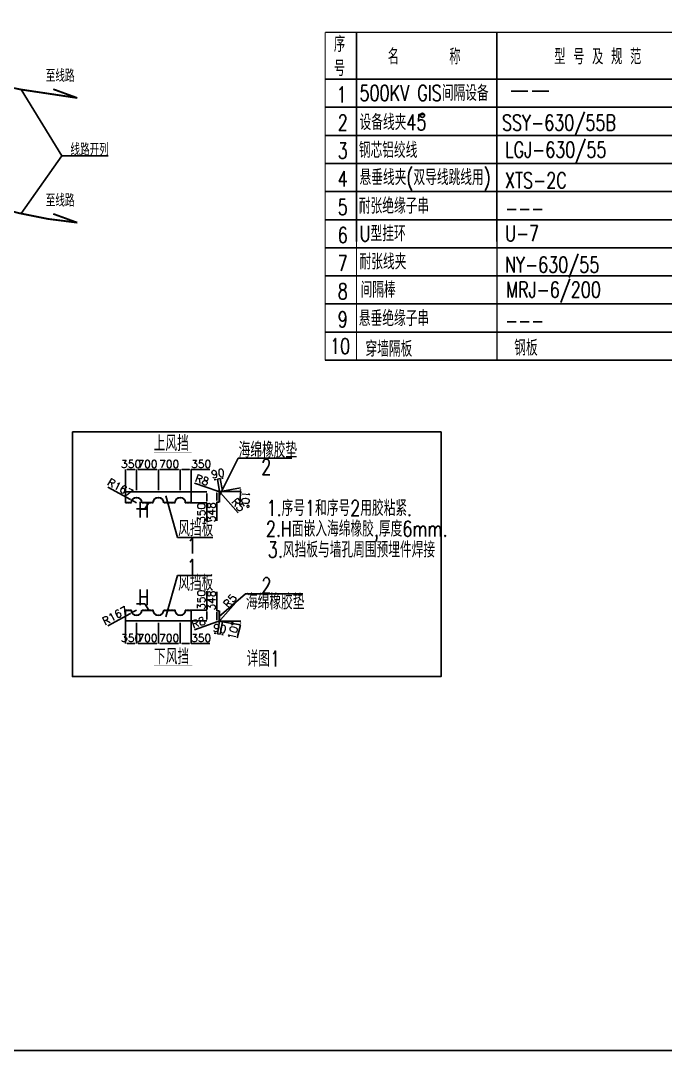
# Model space of a CAD drawing. Extents: x -61205 to 26665, y -81742 to 98141.
# Drawn here: x -14630 to 6018, y -31748 to 1227 of the extents above; entities that cross this region are included whole.
import ezdxf
from ezdxf.enums import TextEntityAlignment as Align

# ---------------------------------------------------------------- set-up
doc = ezdxf.new("R2010")
doc.units = 0
doc.header["$LTSCALE"] = 1000
doc.header["$MEASUREMENT"] = 0
doc.linetypes.add('DASHED2', pattern=[0.375, 0.25, -0.125])
doc.layers.get('0').update_dxf_attribs({"linetype": 'CONTINUOUS'})
doc.layers.get('DEFPOINTS').update_dxf_attribs({"linetype": 'CONTINUOUS'})
for name, color, linetype in [('01', 7, 'CONTINUOUS'), ('1', 7, 'CONTINUOUS'), ('2', 7, 'CONTINUOUS'), ('PUB_DIM', 3, 'CONTINUOUS'), ('尺寸', 7, 'CONTINUOUS')]:
    doc.layers.add(name, color=color, linetype=linetype)
doc.styles.add('A', font='geditxt.shx', dxfattribs={"width": 0.72, "bigfont": 'hzfs_1.shx'})
doc.styles.add('HZ', font='geditxt.shx', dxfattribs={"width": 0.75, "bigfont": 'hzfs_1.shx'})
doc.styles.add('HZ1', font='geditxt.shx', dxfattribs={"width": 0.75, "bigfont": 'hzfs_1.shx'})
doc.styles.get("Standard").update_dxf_attribs({"font": 'geditxt.shx', "bigfont": 'hzfs_1.shx'})
doc.dimstyles.new('ISO-25', dxfattribs={"dimtxt": 250, "dimasz": 100, "dimexe": 1.25, "dimexo": 0.625, "dimgap": 50, "dimtad": 1, "dimdec": 1, "dimdsep": 46, "dimtxsty": 'Standard', "dimcen": 2.5, "dimadec": 0, "dimazin": 0, "dimtfac": 1, "dimtdec": 1, "dimtmove": 0, "dimatfit": 3, "dimfxl": 1, "dimarcsym": 0})

# ---------------------------------------------------------------- blocks, each defined once
blk = doc.blocks.new('*D427')
at = {"layer": 'DEFPOINTS', "color": 0, "linetype": 'Continuous', "transparency": 16777216}
for p in [(-9169, -17648), (-8665, -17648), (-9169, -17998)]:
    blk.add_point(p, dxfattribs=at)
at = {"layer": '尺寸', "color": 0, "linetype": 'Continuous', "lineweight": -2, "transparency": 16777216}
for p, q in [((-8665, -17648), (-8665, -17048)), ((-9168, -17648), (-8664, -17648)), ((-8665, -17948), (-8665, -17698)), ((-9168, -17998), (-8664, -17998))]:
    blk.add_line(p, q, dxfattribs=at)
at = {"layer": '尺寸', "color": 0, "linetype": 'Continuous', "transparency": 16777216}
for points in [[(-8674, -17698), (-8657, -17698), (-8665, -17648)], [(-8674, -17948), (-8657, -17948), (-8665, -17998)]]:
    blk.add_solid(points, dxfattribs=at)
at = {"layer": '尺寸', "color": 0, "linetype": 'Continuous', "transparency": 16777216, "insert": (-8840, -17323), "char_height": 250, "attachment_point": 5, "rotation": 90}
blk.add_mtext('350', dxfattribs=at)
blk = doc.blocks.new('*D428')
at = {"layer": 'DEFPOINTS', "color": 0, "linetype": 'Continuous', "transparency": 16777216}
for p in [(-11269, -18056), (-10919, -18056), (-10919, -18717)]:
    blk.add_point(p, dxfattribs=at)
at = {"layer": '尺寸', "color": 0, "linetype": 'Continuous', "lineweight": -2, "transparency": 16777216}
for p, q in [((-11269, -18056), (-11269, -18719)), ((-10919, -18056), (-10919, -18719)), ((-11219, -18717), (-10969, -18717))]:
    blk.add_line(p, q, dxfattribs=at)
at = {"layer": '尺寸', "color": 0, "linetype": 'Continuous', "transparency": 16777216}
for points in [[(-11219, -18709), (-11219, -18726), (-11269, -18717)], [(-10969, -18709), (-10969, -18726), (-10919, -18717)]]:
    blk.add_solid(points, dxfattribs=at)
at = {"layer": '尺寸', "color": 0, "linetype": 'Continuous', "transparency": 16777216, "insert": (-11094, -18542), "char_height": 250, "attachment_point": 5}
blk.add_mtext('350', dxfattribs=at)
blk = doc.blocks.new('*D429')
at = {"layer": 'DEFPOINTS', "color": 0, "linetype": 'Continuous', "transparency": 16777216}
for p in [(-10919, -18056), (-10219, -18056), (-10219, -18717)]:
    blk.add_point(p, dxfattribs=at)
at = {"layer": '尺寸', "color": 0, "linetype": 'Continuous', "lineweight": -2, "transparency": 16777216}
for p, q in [((-10919, -18056), (-10919, -18719)), ((-10219, -18056), (-10219, -18719)), ((-10869, -18717), (-10269, -18717))]:
    blk.add_line(p, q, dxfattribs=at)
at = {"layer": '尺寸', "color": 0, "linetype": 'Continuous', "transparency": 16777216}
for points in [[(-10869, -18709), (-10869, -18726), (-10919, -18717)], [(-10269, -18709), (-10269, -18726), (-10219, -18717)]]:
    blk.add_solid(points, dxfattribs=at)
at = {"layer": '尺寸', "color": 0, "linetype": 'Continuous', "transparency": 16777216, "insert": (-10569, -18542), "char_height": 250, "attachment_point": 5}
blk.add_mtext('700', dxfattribs=at)
blk = doc.blocks.new('*D430')
at = {"layer": 'DEFPOINTS', "color": 0, "linetype": 'Continuous', "transparency": 16777216}
for p in [(-10219, -18056), (-9519, -18056), (-9519, -18717)]:
    blk.add_point(p, dxfattribs=at)
at = {"layer": '尺寸', "color": 0, "linetype": 'Continuous', "lineweight": -2, "transparency": 16777216}
for p, q in [((-10219, -18056), (-10219, -18719)), ((-9519, -18057), (-9519, -18719)), ((-10169, -18717), (-9569, -18717))]:
    blk.add_line(p, q, dxfattribs=at)
at = {"layer": '尺寸', "color": 0, "linetype": 'Continuous', "transparency": 16777216}
for points in [[(-10169, -18709), (-10169, -18726), (-10219, -18717)], [(-9569, -18709), (-9569, -18726), (-9519, -18717)]]:
    blk.add_solid(points, dxfattribs=at)
at = {"layer": '尺寸', "color": 0, "linetype": 'Continuous', "transparency": 16777216, "insert": (-9869, -18542), "char_height": 250, "attachment_point": 5}
blk.add_mtext('700', dxfattribs=at)
blk = doc.blocks.new('*D431')
at = {"layer": 'DEFPOINTS', "color": 0, "linetype": 'Continuous', "transparency": 16777216}
for p in [(-9519, -18056), (-9169, -18056), (-9169, -18717)]:
    blk.add_point(p, dxfattribs=at)
at = {"layer": '尺寸', "color": 0, "linetype": 'Continuous', "lineweight": -2, "transparency": 16777216}
for p, q in [((-9519, -18057), (-9519, -18719)), ((-9169, -18057), (-9169, -18719)), ((-9469, -18717), (-9219, -18717)), ((-9169, -18717), (-8569, -18717))]:
    blk.add_line(p, q, dxfattribs=at)
at = {"layer": '尺寸', "color": 0, "linetype": 'Continuous', "transparency": 16777216}
for points in [[(-9469, -18709), (-9469, -18726), (-9519, -18717)], [(-9219, -18709), (-9219, -18726), (-9169, -18717)]]:
    blk.add_solid(points, dxfattribs=at)
at = {"layer": '尺寸', "color": 0, "linetype": 'Continuous', "transparency": 16777216, "insert": (-8844, -18542), "char_height": 250, "attachment_point": 5}
blk.add_mtext('350', dxfattribs=at)
blk = doc.blocks.new('*D432')
at = {"layer": 'DEFPOINTS', "color": 0, "linetype": 'Continuous', "transparency": 16777216}
for p in [(-8343, -17668), (-8269, -17668), (-8252, -18016)]:
    blk.add_point(p, dxfattribs=at)
at = {"layer": '尺寸', "color": 0, "linetype": 'Continuous', "lineweight": -2, "transparency": 16777216}
for p, q in [((-8343, -17668), (-8343, -17068)), ((-8270, -17668), (-8344, -17668)), ((-8343, -17966), (-8343, -17718)), ((-8252, -18016), (-8344, -18016))]:
    blk.add_line(p, q, dxfattribs=at)
at = {"layer": '尺寸', "color": 0, "linetype": 'Continuous', "transparency": 16777216}
for points in [[(-8351, -17718), (-8335, -17718), (-8343, -17668)], [(-8351, -17966), (-8335, -17966), (-8343, -18016)]]:
    blk.add_solid(points, dxfattribs=at)
at = {"layer": '尺寸', "color": 0, "linetype": 'Continuous', "transparency": 16777216, "insert": (-8518, -17343), "char_height": 250, "attachment_point": 5, "rotation": 90}
blk.add_mtext('348', dxfattribs=at)
blk = doc.blocks.new('*D433')
at = {"layer": 'DEFPOINTS', "color": 0, "linetype": 'Continuous', "transparency": 16777216}
for p in [(-8270, -18002), (-8252, -18006), (-8217, -18006), (-8161, -18021), (-7583, -18045)]:
    blk.add_point(p, dxfattribs=at)
at = {"layer": '尺寸', "color": 0, "linetype": 'Continuous', "lineweight": -2, "transparency": 16777216}
for p, q in [((-8217, -18006), (-7581, -18006)), ((-8161, -18021), (-7591, -18122)), ((-7603, -18171), (-7697, -18542))]:
    blk.add_line(p, q, dxfattribs=at)
for start, end in [(345.6963, 350), (354.3037, 355.6963)]:
    blk.add_arc((-8248, -18006), 666, start, end, dxfattribs=at)
at = {"layer": '尺寸', "color": 0, "linetype": 'Continuous', "transparency": 16777216}
for points in [[(-7577, -18073), (-7593, -18071), (-7592, -18122)], [(-7592, -18056), (-7575, -18056), (-7582, -18006)]]:
    blk.add_solid(points, dxfattribs=at)
at = {"layer": '尺寸', "color": 0, "linetype": 'Continuous', "transparency": 16777216, "insert": (-7819, -18313), "char_height": 250, "attachment_point": 5, "rotation": 75.6963}
blk.add_mtext('10°', dxfattribs=at)
blk = doc.blocks.new('*D434')
at = {"layer": 'DEFPOINTS', "color": 0, "linetype": 'Continuous', "transparency": 16777216}
for p in [(-8258, -18006), (-8166, -18022), (-8328, -18405)]:
    blk.add_point(p, dxfattribs=at)
at = {"layer": '尺寸', "color": 0, "linetype": 'Continuous', "lineweight": -2, "transparency": 16777216}
for p, q in [((-8258, -18007), (-8328, -18406)), ((-8167, -18023), (-8237, -18423)), ((-8377, -18397), (-8427, -18388)), ((-8237, -18421), (-8328, -18405)), ((-8188, -18430), (-8138, -18439))]:
    blk.add_line(p, q, dxfattribs=at)
at = {"layer": '尺寸', "color": 0, "linetype": 'Continuous', "transparency": 16777216}
for points in [[(-8376, -18388), (-8379, -18405), (-8328, -18405)], [(-8186, -18422), (-8189, -18438), (-8237, -18421)]]:
    blk.add_solid(points, dxfattribs=at)
at = {"layer": '尺寸', "color": 0, "linetype": 'Continuous', "transparency": 16777216, "insert": (-8252, -18241), "char_height": 250, "attachment_point": 5, "rotation": 350}
blk.add_mtext('90', dxfattribs=at)
blk = doc.blocks.new('*D435')
at = {"layer": 'DEFPOINTS', "color": 0, "linetype": 'Continuous', "transparency": 16777216}
for p in [(-8260, -18001), (-8256, -17998)]:
    blk.add_point(p, dxfattribs=at)
at = {"layer": '尺寸', "color": 0, "linetype": 'Continuous', "lineweight": -2, "transparency": 16777216}
blk.add_line((-7666, -17323), (-8227, -17964), dxfattribs=at)
at = {"layer": '尺寸', "color": 0, "linetype": 'Continuous', "transparency": 16777216}
blk.add_solid([(-8233, -17958), (-8220, -17969), (-8260, -18001)], dxfattribs=at)
at = {"layer": '尺寸', "color": 0, "linetype": 'Continuous', "transparency": 16777216, "insert": (-7924, -17352), "char_height": 250, "attachment_point": 5, "rotation": 48.7902}
blk.add_mtext('R5', dxfattribs=at)
blk = doc.blocks.new('*D436')
at = {"layer": 'DEFPOINTS', "color": 0, "linetype": 'Continuous', "transparency": 16777216}
for p in [(-8264, -18001), (-8256, -17998)]:
    blk.add_point(p, dxfattribs=at)
at = {"layer": '尺寸', "color": 0, "linetype": 'Continuous', "lineweight": -2, "transparency": 16777216}
for p, q in [((-9057, -18276), (-8311, -18017)), ((-8256, -17998), (-8264, -18001))]:
    blk.add_line(p, q, dxfattribs=at)
at = {"layer": '尺寸', "color": 0, "linetype": 'Continuous', "transparency": 16777216}
blk.add_solid([(-8314, -18009), (-8308, -18025), (-8264, -18001)], dxfattribs=at)
at = {"layer": '尺寸', "color": 0, "linetype": 'Continuous', "transparency": 16777216, "insert": (-8934, -18048), "char_height": 250, "attachment_point": 5, "rotation": 19.1019}
blk.add_mtext('R8', dxfattribs=at)
blk = doc.blocks.new('*D437')
at = {"layer": 'DEFPOINTS', "color": 0, "linetype": 'Continuous', "transparency": 16777216}
for p in [(-11070, -17730), (-10919, -17648)]:
    blk.add_point(p, dxfattribs=at)
at = {"layer": '尺寸', "color": 0, "linetype": 'Continuous', "lineweight": -2, "transparency": 16777216}
for p, q in [((-11839, -18148), (-11114, -17754)), ((-10919, -17648), (-11070, -17730))]:
    blk.add_line(p, q, dxfattribs=at)
at = {"layer": '尺寸', "color": 0, "linetype": 'Continuous', "transparency": 16777216}
blk.add_solid([(-11118, -17747), (-11110, -17761), (-11070, -17730)], dxfattribs=at)
at = {"layer": '尺寸', "color": 0, "linetype": 'Continuous', "transparency": 16777216, "insert": (-11608, -17823), "char_height": 250, "attachment_point": 5, "rotation": 28.5228}
blk.add_mtext('R167', dxfattribs=at)
blk = doc.blocks.new('*D438')
at = {"layer": 'DEFPOINTS', "color": 0, "linetype": 'Continuous', "transparency": 16777216}
for p in [(-9169, -13863), (-9169, -14213), (-8665, -14213)]:
    blk.add_point(p, dxfattribs=at)
at = {"layer": '尺寸', "color": 0, "linetype": 'Continuous', "lineweight": -2, "transparency": 16777216}
for p, q in [((-9168, -13863), (-8664, -13863)), ((-8665, -13913), (-8665, -14163)), ((-9168, -14213), (-8664, -14213)), ((-8665, -14213), (-8665, -14813))]:
    blk.add_line(p, q, dxfattribs=at)
at = {"layer": '尺寸', "color": 0, "linetype": 'Continuous', "transparency": 16777216}
for points in [[(-8674, -13913), (-8657, -13913), (-8665, -13863)], [(-8674, -14163), (-8657, -14163), (-8665, -14213)]]:
    blk.add_solid(points, dxfattribs=at)
at = {"layer": '尺寸', "color": 0, "linetype": 'Continuous', "transparency": 16777216, "insert": (-8840, -14538), "char_height": 250, "attachment_point": 5, "rotation": 90}
blk.add_mtext('350', dxfattribs=at)
blk = doc.blocks.new('*D439')
at = {"layer": 'DEFPOINTS', "color": 0, "linetype": 'Continuous', "transparency": 16777216}
for p in [(-10919, -13144), (-11269, -13805), (-10919, -13805)]:
    blk.add_point(p, dxfattribs=at)
at = {"layer": '尺寸', "color": 0, "linetype": 'Continuous', "lineweight": -2, "transparency": 16777216}
for p, q in [((-11269, -13805), (-11269, -13142)), ((-11219, -13144), (-10969, -13144)), ((-10919, -13805), (-10919, -13142))]:
    blk.add_line(p, q, dxfattribs=at)
at = {"layer": '尺寸', "color": 0, "linetype": 'Continuous', "transparency": 16777216}
for points in [[(-11219, -13135), (-11219, -13152), (-11269, -13144)], [(-10969, -13135), (-10969, -13152), (-10919, -13144)]]:
    blk.add_solid(points, dxfattribs=at)
at = {"layer": '尺寸', "color": 0, "linetype": 'Continuous', "transparency": 16777216, "insert": (-11094, -12969), "char_height": 250, "attachment_point": 5}
blk.add_mtext('350', dxfattribs=at)
blk = doc.blocks.new('*D440')
at = {"layer": 'DEFPOINTS', "color": 0, "linetype": 'Continuous', "transparency": 16777216}
for p in [(-10219, -13144), (-10919, -13805), (-10219, -13805)]:
    blk.add_point(p, dxfattribs=at)
at = {"layer": '尺寸', "color": 0, "linetype": 'Continuous', "lineweight": -2, "transparency": 16777216}
for p, q in [((-10919, -13805), (-10919, -13142)), ((-10869, -13144), (-10269, -13144)), ((-10219, -13805), (-10219, -13142))]:
    blk.add_line(p, q, dxfattribs=at)
at = {"layer": '尺寸', "color": 0, "linetype": 'Continuous', "transparency": 16777216}
for points in [[(-10869, -13135), (-10869, -13152), (-10919, -13144)], [(-10269, -13135), (-10269, -13152), (-10219, -13144)]]:
    blk.add_solid(points, dxfattribs=at)
at = {"layer": '尺寸', "color": 0, "linetype": 'Continuous', "transparency": 16777216, "insert": (-10569, -12969), "char_height": 250, "attachment_point": 5}
blk.add_mtext('700', dxfattribs=at)
blk = doc.blocks.new('*D441')
at = {"layer": 'DEFPOINTS', "color": 0, "linetype": 'Continuous', "transparency": 16777216}
for p in [(-9519, -13144), (-10219, -13805), (-9519, -13805)]:
    blk.add_point(p, dxfattribs=at)
at = {"layer": '尺寸', "color": 0, "linetype": 'Continuous', "lineweight": -2, "transparency": 16777216}
for p, q in [((-10219, -13805), (-10219, -13142)), ((-10169, -13144), (-9569, -13144)), ((-9519, -13804), (-9519, -13142))]:
    blk.add_line(p, q, dxfattribs=at)
at = {"layer": '尺寸', "color": 0, "linetype": 'Continuous', "transparency": 16777216}
for points in [[(-10169, -13135), (-10169, -13152), (-10219, -13144)], [(-9569, -13135), (-9569, -13152), (-9519, -13144)]]:
    blk.add_solid(points, dxfattribs=at)
at = {"layer": '尺寸', "color": 0, "linetype": 'Continuous', "transparency": 16777216, "insert": (-9869, -12969), "char_height": 250, "attachment_point": 5}
blk.add_mtext('700', dxfattribs=at)
blk = doc.blocks.new('*D442')
at = {"layer": 'DEFPOINTS', "color": 0, "linetype": 'Continuous', "transparency": 16777216}
for p in [(-9169, -13144), (-9519, -13805), (-9169, -13805)]:
    blk.add_point(p, dxfattribs=at)
at = {"layer": '尺寸', "color": 0, "linetype": 'Continuous', "lineweight": -2, "transparency": 16777216}
for p, q in [((-9519, -13804), (-9519, -13142)), ((-9469, -13144), (-9219, -13144)), ((-9169, -13804), (-9169, -13142)), ((-9169, -13144), (-8569, -13144))]:
    blk.add_line(p, q, dxfattribs=at)
at = {"layer": '尺寸', "color": 0, "linetype": 'Continuous', "transparency": 16777216}
for points in [[(-9469, -13135), (-9469, -13152), (-9519, -13144)], [(-9219, -13135), (-9219, -13152), (-9169, -13144)]]:
    blk.add_solid(points, dxfattribs=at)
at = {"layer": '尺寸', "color": 0, "linetype": 'Continuous', "transparency": 16777216, "insert": (-8844, -12969), "char_height": 250, "attachment_point": 5}
blk.add_mtext('350', dxfattribs=at)
blk = doc.blocks.new('*D443')
at = {"layer": 'DEFPOINTS', "color": 0, "linetype": 'Continuous', "transparency": 16777216}
for p in [(-8252, -13845), (-8343, -14193), (-8269, -14193)]:
    blk.add_point(p, dxfattribs=at)
at = {"layer": '尺寸', "color": 0, "linetype": 'Continuous', "lineweight": -2, "transparency": 16777216}
for p, q in [((-8252, -13845), (-8344, -13845)), ((-8343, -13895), (-8343, -14143)), ((-8270, -14193), (-8344, -14193)), ((-8343, -14193), (-8343, -14793))]:
    blk.add_line(p, q, dxfattribs=at)
at = {"layer": '尺寸', "color": 0, "linetype": 'Continuous', "transparency": 16777216}
for points in [[(-8351, -13895), (-8335, -13895), (-8343, -13845)], [(-8351, -14143), (-8335, -14143), (-8343, -14193)]]:
    blk.add_solid(points, dxfattribs=at)
at = {"layer": '尺寸', "color": 0, "linetype": 'Continuous', "transparency": 16777216, "insert": (-8518, -14518), "char_height": 250, "attachment_point": 5, "rotation": 90}
blk.add_mtext('348', dxfattribs=at)
blk = doc.blocks.new('*D445')
at = {"layer": 'DEFPOINTS', "color": 0, "linetype": 'Continuous', "transparency": 16777216}
for p in [(-8161, -13840), (-7586, -13778), (-8270, -13859), (-8252, -13855), (-8217, -13855)]:
    blk.add_point(p, dxfattribs=at)
at = {"layer": '尺寸', "color": 0, "linetype": 'Continuous', "lineweight": -2, "transparency": 16777216}
for p, q in [((-8161, -13840), (-7591, -13739)), ((-8217, -13855), (-7581, -13855)), ((-7584, -13905), (-7613, -14287))]:
    blk.add_line(p, q, dxfattribs=at)
for start, end in [(4.3037, 5.6963), (355.6963, 0)]:
    blk.add_arc((-8248, -13855), 666, start, end, dxfattribs=at)
at = {"layer": '尺寸', "color": 0, "linetype": 'Continuous', "transparency": 16777216}
for points in [[(-7593, -13790), (-7577, -13788), (-7592, -13739)], [(-7575, -13805), (-7592, -13805), (-7582, -13855)]]:
    blk.add_solid(points, dxfattribs=at)
at = {"layer": '尺寸', "color": 0, "linetype": 'Continuous', "transparency": 16777216, "insert": (-7424, -14109), "char_height": 250, "attachment_point": 5, "rotation": 265.6963}
blk.add_mtext('10°', dxfattribs=at)
blk = doc.blocks.new('*D446')
at = {"layer": 'DEFPOINTS', "color": 0, "linetype": 'Continuous', "transparency": 16777216}
for p in [(-8328, -13456), (-8166, -13839), (-8258, -13855)]:
    blk.add_point(p, dxfattribs=at)
at = {"layer": '尺寸', "color": 0, "linetype": 'Continuous', "lineweight": -2, "transparency": 16777216}
for p, q in [((-8377, -13465), (-8427, -13473)), ((-8237, -13440), (-8328, -13456)), ((-8258, -13854), (-8328, -13455)), ((-8167, -13838), (-8237, -13439)), ((-8188, -13431), (-8138, -13422))]:
    blk.add_line(p, q, dxfattribs=at)
at = {"layer": '尺寸', "color": 0, "linetype": 'Continuous', "transparency": 16777216}
for points in [[(-8379, -13456), (-8376, -13473), (-8328, -13456)], [(-8189, -13423), (-8186, -13439), (-8237, -13440)]]:
    blk.add_solid(points, dxfattribs=at)
at = {"layer": '尺寸', "color": 0, "linetype": 'Continuous', "transparency": 16777216, "insert": (-8313, -13276), "char_height": 250, "attachment_point": 5, "rotation": 10}
blk.add_mtext('90', dxfattribs=at)
blk = doc.blocks.new('*D447')
at = {"layer": 'DEFPOINTS', "color": 0, "linetype": 'Continuous', "transparency": 16777216}
for p in [(-8260, -13860), (-8256, -13863)]:
    blk.add_point(p, dxfattribs=at)
at = {"layer": '尺寸', "color": 0, "linetype": 'Continuous', "lineweight": -2, "transparency": 16777216}
blk.add_line((-7666, -14538), (-8227, -13897), dxfattribs=at)
at = {"layer": '尺寸', "color": 0, "linetype": 'Continuous', "transparency": 16777216}
blk.add_solid([(-8220, -13892), (-8233, -13903), (-8260, -13860)], dxfattribs=at)
at = {"layer": '尺寸', "color": 0, "linetype": 'Continuous', "transparency": 16777216, "insert": (-7660, -14279), "char_height": 250, "attachment_point": 5, "rotation": 311.2098}
blk.add_mtext('R5', dxfattribs=at)
blk = doc.blocks.new('*D448')
at = {"layer": 'DEFPOINTS', "color": 0, "linetype": 'Continuous', "transparency": 16777216}
for p in [(-8264, -13860), (-8256, -13863)]:
    blk.add_point(p, dxfattribs=at)
at = {"layer": '尺寸', "color": 0, "linetype": 'Continuous', "lineweight": -2, "transparency": 16777216}
for p, q in [((-9057, -13586), (-8311, -13844)), ((-8256, -13863), (-8264, -13860))]:
    blk.add_line(p, q, dxfattribs=at)
at = {"layer": '尺寸', "color": 0, "linetype": 'Continuous', "transparency": 16777216}
blk.add_solid([(-8308, -13836), (-8314, -13852), (-8264, -13860)], dxfattribs=at)
at = {"layer": '尺寸', "color": 0, "linetype": 'Continuous', "transparency": 16777216, "insert": (-8819, -13483), "char_height": 250, "attachment_point": 5, "rotation": 340.8981}
blk.add_mtext('R8', dxfattribs=at)
blk = doc.blocks.new('*D444')
at = {"layer": 'DEFPOINTS', "color": 0, "linetype": 'Continuous', "transparency": 16777216}
for p in [(-11070, -14131), (-10919, -14213)]:
    blk.add_point(p, dxfattribs=at)
at = {"layer": '尺寸', "color": 0, "linetype": 'Continuous', "lineweight": -2, "transparency": 16777216}
for p, q in [((-11839, -13713), (-11114, -14107)), ((-10919, -14213), (-11070, -14131))]:
    blk.add_line(p, q, dxfattribs=at)
at = {"layer": '尺寸', "color": 0, "linetype": 'Continuous', "transparency": 16777216}
blk.add_solid([(-11110, -14100), (-11118, -14114), (-11070, -14131)], dxfattribs=at)
at = {"layer": '尺寸', "color": 0, "linetype": 'Continuous', "transparency": 16777216, "insert": (-11440, -13730), "char_height": 250, "attachment_point": 5, "rotation": 331.4772}
blk.add_mtext('R167', dxfattribs=at)

msp = doc.modelspace()

# ---------------------------------------------------------------- linework, layer by layer
for p, q in [((-3875.316, 852.093), (-3875.316, -5843.822)), ((624.684, 852.093), (624.684, -5843.822)), ((-13310.24, -3100.526), (-14609.224, -982.468)), ((-13310.24, -3100.526), (-14610.653, -4955.471)), ((-11825.729, -3100.526), (-13310.24, -3100.526))]:
    msp.add_line(p, q)
at = {"color": 7}
for p, q in [((13124.684, -647.907), (-4875.316, -647.907)), ((13124.684, -1547.907), (-4875.316, -1547.907)), ((13124.684, -2447.907), (-4875.316, -2447.907)), ((13124.684, -4247.907), (-4875.316, -4247.907)), ((13124.684, -5147.907), (-4875.316, -5147.907)), ((13124.684, -6047.907), (-4875.316, -6047.907)), ((13124.684, -6947.907), (-4875.316, -6947.907)), ((13124.684, -7847.907), (-4875.316, -7847.907)), ((13124.684, -8747.907), (-4875.316, -8747.907))]:
    msp.add_line(p, q, dxfattribs=at)
msp.add_lwpolyline([(-57434.652, 27652.093), (26665.348, 27652.093), (26665.348, -31747.907), (-57434.652, -31747.907)], close=True)
at = {"const_width": 35}
for points in [[(-4875.316, 852.093), (-4875.316, -9647.907)], [(-3875.316, 852.093), (-3875.316, -9647.907)], [(624.684, 852.093), (624.684, -9647.907)], [(-4875.316, -647.907), (13124.684, -647.907)]]:
    msp.add_lwpolyline(points, dxfattribs=at)
at = {"color": 7, "const_width": 35}
for points in [[(-4875.316, 852.093), (-3875.316, 852.093)], [(-3875.316, 852.093), (624.684, 852.093)], [(624.684, 852.093), (7124.684, 852.093)]]:
    msp.add_lwpolyline(points, dxfattribs=at)
at = {"color": 1, "const_width": 60}
for points in [[(-12815.563, -1250.234), (-13583.724, -969.711)], [(-12815.563, -5242.647), (-13583.724, -4962.123)]]:
    msp.add_lwpolyline(points, dxfattribs=at)
at = {"layer": '01', "color": 0, "linetype": 'Continuous', "lineweight": 35}
for p, q in [((-8165.81, -13842.41), (-8166.413, -13838.988)), ((-8165.81, -18018.757), (-8166.413, -18022.18))]:
    msp.add_line(p, q, dxfattribs=at)
at = {"layer": '1', "color": 1, "linetype": 'Continuous', "const_width": 60}
for points in [[(-18191.385, -124.177, 0.043516377), (-12815.563, -1250.234)], [(-15627.013, -4677.76, 0.054100703), (-12815.563, -5242.647)]]:
    msp.add_lwpolyline(points, format="xyb", dxfattribs=at)
at = {"layer": '2', "color": 7}
msp.add_line((13124.684, -3347.907), (-4875.316, -3347.907), dxfattribs=at)
at = {"layer": 'PUB_DIM', "color": 0}
for p, q in [((1078.124, -1035.225), (1617.21, -1035.225)), ((1750.925, -1035.225), (2290.01, -1035.225)), ((13124.684, -9647.907), (-4875.316, -9647.907)), ((-5945.098, -12785.328), (-7667.931, -12785.328)), ((-9604.829, -15321.682), (-9975.677, -13995.47)), ((-10920.948, -14409.622), (-10648.347, -14409.622)), ((-10648.347, -14409.622), (-10518.771, -14213.083)), ((-9604.829, -15321.682), (-8468.9, -15321.682)), ((-9604.829, -16539.485), (-9975.677, -17865.697)), ((-9604.829, -16539.485), (-8505.764, -16539.485)), ((-5592.563, -17127.404), (-7432.802, -17127.404)), ((-10920.948, -17451.546), (-10648.347, -17451.546)), ((-10648.347, -17451.546), (-10518.771, -17648.084))]:
    msp.add_line(p, q, dxfattribs=at)
msp.add_lwpolyline([(13124.684, -9647.907, 35, 35, 0), (-4875.316, -9647.907, 35, 35, 0)], format="xyseb", dxfattribs=at)
at = {"layer": 'PUB_DIM', "color": 0, "const_width": 10}
for points in [[(-10356.974, -12614.252), (-9152.826, -12614.252)], [(-10356.974, -19427.29), (-9126.773, -19427.29)]]:
    msp.add_lwpolyline(points, dxfattribs=at)
at = {"layer": 'PUB_DIM', "color": 0}
msp.add_circle((-1761.275, -1805.437), 66.991, dxfattribs=at)
at = {"layer": '尺寸'}
for p, q in [((-7667.931, -12785.328), (-8272.17, -14006.378)), ((-8161.229, -13839.838), (-8269.526, -13858.934)), ((-8257.725, -13855.088), (-8166.413, -13838.988)), ((-8257.204, -13858.525), (-8165.81, -13842.41)), ((-8269.17, -13855.088), (-8272.17, -13855.088)), ((-8272.17, -13855.088), (-8272.17, -14193.083)), ((-8269.17, -14193.083), (-8269.17, -13855.088)), ((-8264.336, -13862.967), (-8264.336, -14193.083)), ((-8261.336, -13863.45), (-8261.336, -14193.083)), ((-8251.566, -13855.088), (-8217.5, -13855.088)), ((-7432.802, -17127.404), (-8272.17, -17854.79)), ((-8272.17, -18006.079), (-8272.17, -17668.084)), ((-8269.17, -17668.084), (-8269.17, -18006.079)), ((-8264.336, -17998.201), (-8264.336, -17668.084)), ((-8261.336, -17997.718), (-8261.336, -17668.084)), ((-8269.17, -18006.079), (-8272.17, -18006.079)), ((-8161.229, -18021.33), (-8269.526, -18002.234)), ((-8257.725, -18006.079), (-8166.413, -18022.18)), ((-8257.204, -18002.642), (-8165.81, -18018.757)), ((-8251.566, -18006.079), (-8217.5, -18006.079))]:
    msp.add_line(p, q, dxfattribs=at)
at = {"layer": '尺寸', "color": 1, "linetype": 'Continuous'}
for p, q in [((-11268.771, -14213.083), (-11268.771, -13463.083)), ((-9168.771, -13473.083), (-9168.771, -14213.083)), ((-11268.771, -13863.083), (-9168.771, -13863.083)), ((-11092.309, -14203.083), (-11268.771, -14203.083)), ((-10392.309, -14203.083), (-10745.234, -14203.083)), ((-9694.58, -14203.083), (-10045.234, -14203.083)), ((-9168.771, -14203.083), (-9345.234, -14203.083)), ((-8269.17, -14193.083), (-8272.17, -14193.083)), ((-8261.336, -14193.083), (-8264.336, -14193.083)), ((-11268.771, -17648.084), (-11268.771, -18398.084)), ((-11092.309, -17658.084), (-11268.771, -17658.084)), ((-10392.309, -17658.084), (-10745.234, -17658.084)), ((-9694.58, -17658.084), (-10045.234, -17658.084)), ((-9168.771, -17658.084), (-9345.234, -17658.084)), ((-9168.771, -18388.084), (-9168.771, -17648.084)), ((-8269.17, -17668.084), (-8272.17, -17668.084)), ((-8261.336, -17668.084), (-8264.336, -17668.084)), ((-11268.771, -17998.084), (-9168.771, -17998.084))]:
    msp.add_line(p, q, dxfattribs=at)
at = {"layer": '尺寸', "color": 1, "linetype": 'DASHED2', "ltscale": 0.2}
for p, q in [((-11082.544, -14213.083), (-11268.771, -14213.083)), ((-10382.544, -14213.083), (-10754.999, -14213.083)), ((-9684.815, -14213.083), (-10054.999, -14213.083)), ((-9168.771, -14213.083), (-9354.999, -14213.083)), ((-11082.544, -17648.084), (-11268.771, -17648.084)), ((-10382.544, -17648.084), (-10754.999, -17648.084)), ((-9684.815, -17648.084), (-10054.999, -17648.084)), ((-9168.771, -17648.084), (-9354.999, -17648.084))]:
    msp.add_line(p, q, dxfattribs=at)
at = {"layer": '尺寸', "color": 1, "linetype": 'Continuous'}
msp.add_lwpolyline([(-12972.236, -11943.165), (-1165.888, -11943.165), (-1165.888, -19778.522), (-12972.236, -19778.522)], close=True, dxfattribs=at)
for centre, start, end in [((-10918.771, -14213.083), 2.6909319, 177.3090681), ((-10218.771, -14213.083), 2.6909319, 177.3090681), ((-9518.771, -14213.083), 2.6909319, 177.3090681), ((-10918.771, -17648.084), 182.6909319, 357.3090681), ((-10218.771, -17648.084), 182.6909319, 357.3090681), ((-9518.771, -17648.084), 182.6909319, 357.3090681)]:
    msp.add_arc(centre, 171.84, start, end, dxfattribs=at)
at = {"layer": '尺寸', "color": 1, "linetype": 'DASHED2', "ltscale": 0.2}
for centre, start, end in [((-10918.771, -14213.083), 0, 180), ((-10218.771, -14213.083), 0, 180), ((-9518.771, -14213.083), 0, 180), ((-10918.771, -17648.084), 180, 0), ((-10218.771, -17648.084), 180, 0), ((-9518.771, -17648.084), 180, 0)]:
    msp.add_arc(centre, 163.772, start, end, dxfattribs=at)
at = {"layer": '尺寸'}
for centre, radius, start, end in [((-8256.336, -13862.967), 8, 100, 180), ((-8256.336, -13863.45), 5, 100, 180), ((-8256.336, -17998.201), 8, 180, 260), ((-8256.336, -17997.718), 5, 180, 260)]:
    msp.add_arc(centre, radius, start, end, dxfattribs=at)

# ---------------------------------------------------------------- texts
at = {"style": 'HZ1', "width": 0.7}
for s, p in [('至线路', (-13825.195, -737.717)), ('线路开列', (-13035.545, -3103.489)), ('至线路', (-13825.195, -4730.13))]:
    msp.add_text(s, height=400, dxfattribs=at).set_placement(p)
at = {"layer": '2', "color": 7, "style": 'A', "width": 0.72}
for s, p in [('序', (-4595.118, 223.985)), ('名      称', (-2871.977, -178.634)), ('型 号 及 规 范', (2457.018, -178.634)), ('号', (-4595.118, -552.264))]:
    msp.add_text(s, height=500, dxfattribs=at).set_placement(p)
at = {"layer": 'PUB_DIM', "color": 0, "style": 'HZ', "width": 0.75}
for s, p in [('1', (-4509.284, -1390.683)), ('500KV GIS间隔设备', (-3776.933, -1343.564)), ('2', (-4473.698, -2290.683)), ('设备线夹45', (-3775.995, -2279.538)), ('SSY-630/55B', (786.953, -2292.534)), ('钢芯铝绞线', (-3798.097, -3172.789)), ('LGJ-630/55', (882.126, -3157.178)), ('3', (-4473.698, -3190.683)), ('4', (-4473.698, -4090.683)), ('悬垂线夹(双导线跳线用)', (-3775.995, -4042.687)), ('XTS-2C', (882.126, -4137.291)), ('5', (-4473.698, -4990.683)), ('耐张绝缘子串', (-3798.097, -4957.877)), ('---', (882.126, -5037.291)), ('6', (-4473.698, -5890.683)), ('U型挂环', (-3775.995, -5843.822)), ('U-7', (882.126, -5839.098)), ('耐张线夹', (-3775.995, -6742.687)), ('NY-630/55', (882.126, -6837.291)), ('7', (-4473.698, -6790.683)), ('8', (-4473.698, -7690.683)), ('间隔棒', (-3744.584, -7641.844)), ('MRJ-6/200', (913.769, -7637.119)), ('9', (-4473.698, -8590.683)), ('悬垂绝缘子串', (-3798.097, -8557.877)), ('---', (882.126, -8637.291)), ('穿墙隔板', (-3587.39, -9536.709)), ('钢板', (1177.636, -9501.797)), ('上风挡', (-10369.547, -12558.977)), ('海绵橡胶垫', (-7649.665, -12774.396)), ('2', (-6925.424, -13314.843)), ('H', (-10862.856, -14681.464)), ('风挡板', (-9584.238, -15288.879)), ('1', (-9305.97, -15837.599)), ('1', (-9305.97, -16520.546)), ('风挡板', (-9584.238, -17034.663)), ('2', (-6919.688, -17108.464)), ('H', (-10862.856, -17489.704)), ('海绵橡胶垫', (-7414.535, -17631.575)), ('下风挡', (-10356.532, -19389.9)), ('详图1', (-7393.917, -19456.627))]:
    msp.add_text(s, height=500, dxfattribs=at).set_placement(p)
for s, p in [('10', (-4399.61, -9447.598)), ('1.序号1和序号2用胶粘紧.', (-4422.438, -14634.378)), ('2.H面嵌入海绵橡胶,厚度6mm.', (-3868.206, -15297.516)), ('3.风挡板与墙孔周围预埋件焊接', (-4035.5, -15965.51))]:
    msp.add_text(s, height=500, dxfattribs=at).set_placement(p, align=Align.CENTER)

# ---------------------------------------------------------------- dimensions: what is measured, and where the dimension line sits
at = {"layer": '尺寸', "color": 1, "linetype": 'Continuous'}
for base, p1, p2, picture, middle in [((-10918.771, -13143.684), (-11268.771, -13805.452), (-10918.771, -13805.452), '*D439', (-11093.771, -13143.684)), ((-10918.771, -18717.483), (-11268.771, -18055.715), (-10918.771, -18055.715), '*D428', (-11093.771, -18717.483))]:
    dim = msp.add_linear_dim(base=base, p1=p1, p2=p2, dimstyle='ISO-25', override={"dimtxt": 250, "dimasz": 50, "dimfxl": 250}, dxfattribs=at)
    dim.commit()
    dim.dimension.update_dxf_attribs({"geometry": picture, "text_midpoint": middle, "dimtype": 160})
for base, p1, p2, picture, middle in [((-10218.771, -13143.684), (-10918.771, -13805.452), (-10218.771, -13805.452), '*D440', (-10568.771, -12968.684)), ((-9518.771, -13143.684), (-10218.771, -13805.452), (-9518.771, -13804.827), '*D441', (-9868.771, -12968.684)), ((-9168.771, -13143.684), (-9518.771, -13804.827), (-9168.771, -13804.827), '*D442', (-8843.771, -12968.684)), ((-10218.771, -18717.483), (-10918.771, -18055.715), (-10218.771, -18055.715), '*D429', (-10568.771, -18542.483)), ((-9518.771, -18717.483), (-10218.771, -18055.715), (-9518.771, -18056.34), '*D430', (-9868.771, -18542.483)), ((-9168.771, -18717.483), (-9518.771, -18056.34), (-9168.771, -18056.34), '*D431', (-8843.771, -18542.483))]:
    dim = msp.add_linear_dim(base=base, p1=p1, p2=p2, dimstyle='ISO-25', override={"dimasz": 50, "dimfxl": 250}, dxfattribs=at)
    dim.commit()
    dim.dimension.update_dxf_attribs({"geometry": picture, "text_midpoint": middle})
for base, p1, p2, angle, picture, middle in [((-8328.106, -13455.94), (-8166.413, -13838.988), (-8257.725, -13855.088), 190, '*D446', (-8282.45, -13447.889)), ((-8328.106, -18405.228), (-8166.413, -18022.18), (-8257.725, -18006.079), 170, '*D434', (-8282.45, -18413.278))]:
    dim = msp.add_linear_dim(base=base, p1=p1, p2=p2, angle=angle, text='90', dimstyle='ISO-25', override={"dimasz": 50, "dimfxl": 250}, dxfattribs=at)
    dim.commit()
    dim.dimension.update_dxf_attribs({"geometry": picture, "text_midpoint": middle, "dimtype": 161})
for center, mpoint, picture, middle in [((-10918.771, -14213.083), (-11069.755, -14131.028), '*D444', (-11523.976, -13884.171)), ((-10918.771, -17648.084), (-11069.755, -17730.14), '*D437', (-11523.976, -17976.996))]:
    dim = msp.add_radius_dim(center=center, mpoint=mpoint, text='R167', dimstyle='ISO-25', override={"dimasz": 50, "dimfxl": 250}, dxfattribs=at)
    dim.commit()
    dim.dimension.update_dxf_attribs({"geometry": picture, "text_midpoint": middle, "dimtype": 164})
for center, mpoint, picture, middle in [((-8256.336, -13862.967), (-8263.895, -13860.349), '*D448', (-8876.253, -13648.279)), ((-8256.336, -13863.45), (-8259.63, -13859.688), '*D447', (-7791.894, -14393.795)), ((-8256.336, -17997.718), (-8259.63, -18001.48), '*D435', (-7791.894, -17467.373)), ((-8256.336, -17998.201), (-8263.895, -18000.819), '*D436', (-8876.253, -18212.889))]:
    dim = msp.add_radius_dim(center=center, mpoint=mpoint, dimstyle='ISO-25', override={"dimasz": 50, "dimfxl": 250}, dxfattribs=at)
    dim.commit()
    dim.dimension.update_dxf_attribs({"geometry": picture, "text_midpoint": middle, "dimtype": 164})
for base, p1, p2, angle, picture, middle in [((-8343.13, -14193.083), (-8251.566, -13845.088), (-8269.17, -14193.083), 270, '*D443', (-8518.13, -14518.083)), ((-8665.252, -14213.083), (-9168.771, -13863.083), (-9168.771, -14213.083), 270, '*D438', (-8840.252, -14538.083)), ((-8665.252, -17648.084), (-9168.771, -17998.084), (-9168.771, -17648.084), 90, '*D427', (-8840.252, -17323.084)), ((-8343.13, -17668.084), (-8251.566, -18016.079), (-8269.17, -17668.084), 90, '*D432', (-8518.13, -17343.084))]:
    dim = msp.add_linear_dim(base=base, p1=p1, p2=p2, angle=angle, dimstyle='ISO-25', override={"dimasz": 50, "dimfxl": 250}, dxfattribs=at)
    dim.commit()
    dim.dimension.update_dxf_attribs({"geometry": picture, "text_midpoint": middle})
for base, line1, line2, picture, middle in [((-7586.406, -13777.792), ((-8161.229, -13839.838), (-8269.526, -13858.934)), ((-8251.566, -13855.088), (-8217.5, -13855.088)), '*D445', (-7423.658, -14109.312)), ((-7583.031, -18044.793), ((-8161.229, -18021.33), (-8269.526, -18002.234)), ((-8251.566, -18006.079), (-8217.5, -18006.079)), '*D433', (-7819.473, -18313.065))]:
    dim = msp.add_angular_dim_2l(base=base, line1=line1, line2=line2, dimstyle='ISO-25', override={"dimasz": 50, "dimfxl": 250}, dxfattribs=at)
    dim.commit()
    dim.dimension.update_dxf_attribs({"geometry": picture, "text_midpoint": middle})

doc.saveas('drawing.dxf')
